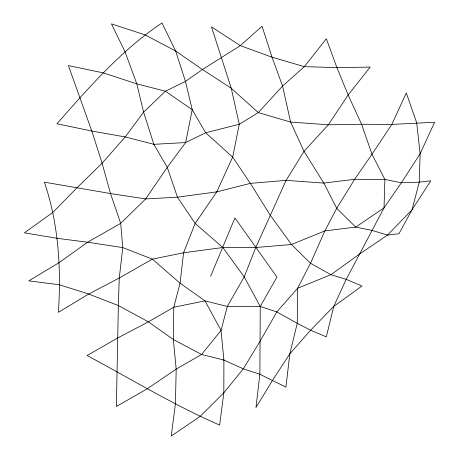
<?xml version="1.0" encoding="UTF-8"?>
<svg xmlns="http://www.w3.org/2000/svg" width="459" height="459" viewBox="0 0 459 459"><rect width="100%" height="100%" fill="white"/><g stroke="black" fill="none" stroke-linecap="round" stroke-linejoin="round"><path stroke-width="0.69" d="M260.247 306.463L259.869 374.251L255.956 407.552L272.589 380.23L289.836 353.809L310.588 330.193L333.745 306.405L361.962 286.043L346.224 279.336L330.939 274.689L310.508 263.282L291.517 244.498L270.162 215.133L250.367 183.382L232.679 157.104L205.649 132.76L192.235 109.718L185.442 81.421L175.631 51.018L161.993 22.95C121.417 50.123 89 87.376 56.962 123.775L91.823 131.05L125.221 136.943L153.851 144.315L185.637 142.554L205.649 132.76L239.277 124.263L258.285 112.587L282.578 86.051L304.323 66.664L326.343 38.745L336.906 67.611L348.151 94.996L361.583 124.269L371.991 154.224L384.883 179.446L384.034 207.847L346.224 279.336L333.745 306.405L326.326 336.9L310.588 330.193L297.254 323.314L276.823 311.908L260.247 306.463L227.308 306.451L205.001 300.88L180.071 283.186L152.365 259.128L122.765 247.608L87.6 242.22L57.14 238.319L24.402 232.833L52.796 212.471L77.112 187.645L102.087 163.232L125.221 136.943L143.587 112.134L165.429 91.215L185.442 81.421L202.436 69.521L240.304 45.636L262.049 26.249L272.015 57.186L282.578 86.051L290.599 122.065L304.03 151.338L323.825 183.089L336.717 208.317L355.702 227.096L372.197 230.424L387.482 235.071L398.98 233.729L412.021 209.832L430.76 180.806L419.262 182.148L401.378 182.774L384.883 179.446L354.646 179.297L323.825 183.089L286.106 180.358L250.367 183.382L216.74 191.879L177.455 197.169L145.669 198.931L110.504 193.543L44.38 182.16C58.609 223.969 61.299 268.515 58.391 312.309L88.742 294.035L119.271 277.999L152.365 259.128L183.566 252.794L222.85 247.51L255.783 247.521L291.517 244.498L324.886 230.894L355.702 227.096L384.034 207.847L401.378 182.774L420.117 153.748L434.598 122.266L391.825 124.418L361.583 124.269L328.317 124.802L290.599 122.065L258.285 112.587L231.256 88.248L202.436 69.521L175.631 51.018L144.998 34.85L111.451 23.879L125.089 51.947L136.799 83.842L143.587 112.134L153.851 144.315L167.265 167.363L177.455 197.169L195.144 223.447L222.85 247.51L244.205 276.869L260.247 306.463L276.943 277.024L234.922 217.927L210.618 276.324M223.889 360.04L223.831 392.801L219.643 425.08C173.795 405.171 131.096 379.014 87.078 355.524L117.877 337.876L148.406 321.839L173.8 307.214L205.001 300.88L221.043 330.474L223.889 360.04L243.293 368.806L259.869 374.251L285.923 387.109L289.836 353.809L297.254 323.314L297.575 288.292L310.508 263.282L324.886 230.894L336.717 208.317L354.646 179.297L371.991 154.224L391.825 124.418L406.301 92.936L416.709 122.892L420.117 153.748L419.262 182.148L412.021 209.832L387.482 235.071L359.156 254.32L330.939 274.689L297.575 288.292L276.823 311.908L259.926 341.49L243.293 368.806L223.831 392.801L200.239 416.307L171.241 436.05L175.43 403.777L176.187 369.099L173.341 339.534L173.8 307.214L180.071 283.186L183.566 252.794L195.144 223.447L216.74 191.879L232.679 157.104L239.277 124.263L231.256 88.248L211.484 26.903L240.304 45.636L272.015 57.186L304.323 66.664L336.906 67.611L370.172 67.077L348.151 94.996L328.317 124.802L304.03 151.338L286.106 180.358L255.783 247.521L244.205 276.869L227.308 306.451L221.043 330.474L201.581 354.468L176.187 369.099L147.19 388.842L116.385 406.49L118.342 305.551L119.271 277.999L122.765 247.608L120.694 223.344L110.504 193.543L102.087 163.232L91.823 131.05L68.385 65.597L103.246 72.872L136.799 83.842L165.429 91.215L192.235 109.718L185.637 142.554L167.265 167.363L145.669 198.931L120.694 223.344L87.6 242.22L59.205 262.582L28.86 280.856L59.32 284.758L88.742 294.035L118.342 305.551L148.406 321.839L173.341 339.534L201.581 354.468L223.889 360.04"/></g></svg>
